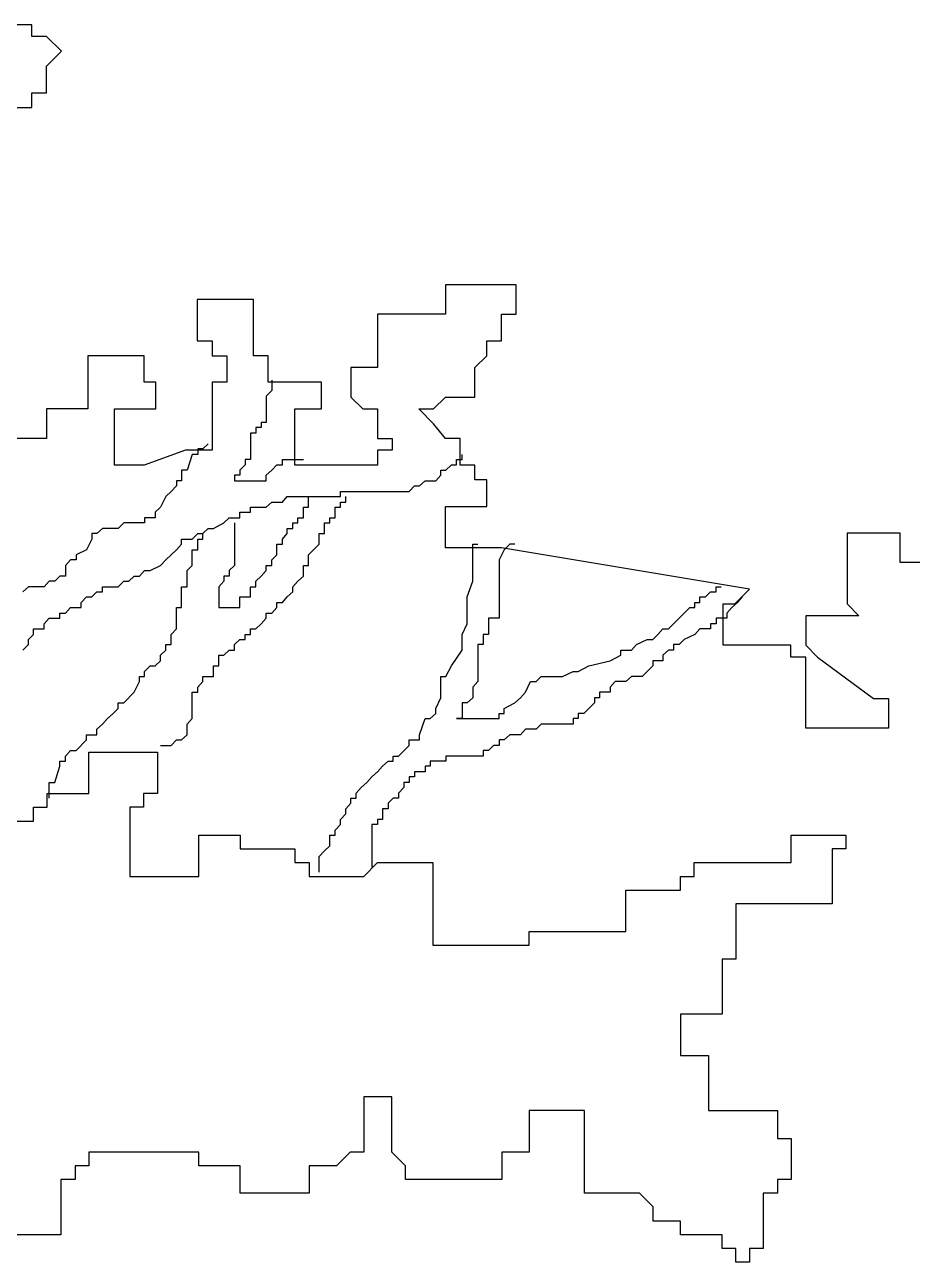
# Model space of a CAD drawing. Header units: millimetres. Extents: x -101 to 3415, y -52 to 1366.
# Drawn here: x 364.39 to 374.71, y 95.76 to 110.16 of the extents above; entities that cross this region are included whole.
import ezdxf

# ---------------------------------------------------------------- set-up
doc = ezdxf.new("R2010")
doc.units = ezdxf.units.MM
doc.layers.add('00_ARQ', color=8, linetype='Continuous')

msp = doc.modelspace()

# ---------------------------------------------------------------- linework, layer by layer
at = {"layer": '00_ARQ', "color": 9}
for points in [[(363.852, 109.197), (364.47, 109.197), (364.47, 109.369), (364.642, 109.369), (364.642, 109.679), (364.814, 109.851), (364.642, 110.023), (364.47, 110.023), (364.47, 110.16), (364.161, 110.16)], [(369.762, 104.074), (369.281, 104.074), (369.281, 104.556), (369.762, 104.556), (369.762, 104.865), (369.624, 104.865), (369.624, 105.037), (369.453, 105.037), (369.453, 105.346), (369.281, 105.346), (369.143, 105.518), (368.972, 105.69), (369.143, 105.69), (369.281, 105.828), (369.624, 105.828), (369.624, 106.172), (369.762, 106.309), (369.762, 106.481), (369.934, 106.481), (369.934, 106.791), (370.106, 106.791), (370.106, 107.134), (369.281, 107.134), (369.281, 106.791), (368.491, 106.791), (368.491, 106.172), (368.181, 106.172), (368.181, 105.828), (368.319, 105.69), (368.491, 105.69), (368.491, 105.346), (368.662, 105.346), (368.662, 105.209), (368.491, 105.209), (368.491, 105.037), (367.528, 105.037), (367.528, 105.69), (367.838, 105.69), (367.838, 106), (367.219, 106), (367.219, 106.309), (367.047, 106.309), (367.047, 106.962), (366.395, 106.962), (366.395, 106.481), (366.566, 106.481), (366.566, 106.309), (366.738, 106.309), (366.738, 106), (366.566, 106), (366.566, 105.209), (366.257, 105.209), (365.776, 105.037), (365.433, 105.037), (365.433, 105.69), (365.914, 105.69), (365.914, 106), (365.776, 106), (365.776, 106.309), (365.123, 106.309), (365.123, 105.69), (364.642, 105.69), (364.642, 105.346), (363.852, 105.346)], [(367.26, 106.023), (367.26, 105.905), (367.195, 105.84), (367.195, 105.533), (367.136, 105.533), (367.136, 105.474), (367.077, 105.474), (367.077, 105.409), (367.012, 105.409), (367.012, 105.102), (366.953, 105.102), (366.953, 105.038), (366.888, 104.979), (366.888, 104.92), (366.829, 104.92), (366.829, 104.855), (367.195, 104.855), (367.195, 104.92), (367.26, 104.979), (367.319, 105.038), (367.384, 105.038), (367.384, 105.102), (367.631, 105.102)], [(366.523, 105.285), (366.458, 105.226), (366.399, 105.226), (366.399, 105.161), (366.334, 105.161), (366.275, 104.979), (366.21, 104.979), (366.21, 104.855), (366.151, 104.855), (366.151, 104.796), (366.092, 104.731), (366.027, 104.672), (365.968, 104.548), (365.903, 104.489), (365.903, 104.424), (365.78, 104.424), (365.78, 104.365), (365.538, 104.365), (365.473, 104.3), (365.29, 104.3), (365.225, 104.241), (365.166, 104.241), (365.166, 104.176), (365.107, 104.052), (364.984, 103.993), (364.984, 103.934), (364.919, 103.934), (364.86, 103.869), (364.86, 103.745), (364.795, 103.745), (364.736, 103.686), (364.671, 103.686), (364.612, 103.621), (364.429, 103.621), (364.364, 103.562)], [(364.364, 102.884), (364.429, 102.949), (364.429, 103.008), (364.488, 103.067), (364.488, 103.132), (364.612, 103.132), (364.612, 103.191), (364.671, 103.256), (364.795, 103.256), (364.795, 103.315), (364.86, 103.315), (364.919, 103.379), (365.043, 103.379), (365.043, 103.438), (365.107, 103.503), (365.166, 103.503), (365.225, 103.562), (365.29, 103.562), (365.29, 103.621), (365.473, 103.621), (365.538, 103.686), (365.597, 103.686), (365.662, 103.745), (365.721, 103.745), (365.78, 103.81), (365.845, 103.81), (365.968, 103.869), (366.027, 103.934), (366.092, 103.993), (366.151, 104.052), (366.21, 104.117), (366.21, 104.176), (366.334, 104.176), (366.399, 104.241), (366.458, 104.241), (366.523, 104.3), (366.582, 104.3), (366.705, 104.365), (366.764, 104.424), (366.888, 104.424), (366.888, 104.489), (367.012, 104.489), (367.012, 104.548), (367.195, 104.548), (367.26, 104.607), (367.384, 104.607), (367.442, 104.672), (368.062, 104.672), (368.062, 104.731), (368.858, 104.731), (368.922, 104.796), (368.981, 104.796), (369.046, 104.855), (369.17, 104.855), (369.229, 104.92), (369.229, 104.979), (369.288, 104.979), (369.353, 105.038), (369.412, 105.038), (369.412, 105.102), (369.477, 105.102), (369.477, 105.161)], [(365.968, 101.775), (366.092, 101.775), (366.151, 101.839), (366.21, 101.839), (366.275, 101.898), (366.275, 102.022), (366.334, 102.087), (366.334, 102.394), (366.399, 102.394), (366.399, 102.453), (366.458, 102.518), (366.458, 102.577), (366.582, 102.577), (366.582, 102.701), (366.646, 102.701), (366.646, 102.825), (366.705, 102.825), (366.764, 102.884), (366.829, 102.884), (366.829, 102.949), (366.888, 103.008), (366.953, 103.008), (366.953, 103.067), (367.012, 103.067), (367.012, 103.132), (367.077, 103.132), (367.136, 103.191), (367.195, 103.256), (367.195, 103.315), (367.26, 103.315), (367.319, 103.379), (367.319, 103.438), (367.384, 103.438), (367.442, 103.503), (367.507, 103.562), (367.507, 103.621), (367.566, 103.686), (367.631, 103.745), (367.631, 103.869), (367.69, 103.869), (367.69, 103.993), (367.814, 104.117), (367.814, 104.241), (367.873, 104.241), (367.873, 104.365), (367.938, 104.365), (367.938, 104.424), (367.997, 104.424), (367.997, 104.548), (368.062, 104.548), (368.062, 104.607), (368.121, 104.607), (368.121, 104.672)], [(366.829, 104.365), (366.829, 103.869), (366.764, 103.81), (366.764, 103.745), (366.705, 103.745), (366.705, 103.686), (366.646, 103.621), (366.646, 103.379), (366.888, 103.379), (366.888, 103.503), (367.012, 103.503), (367.012, 103.621), (367.077, 103.621), (367.077, 103.686), (367.136, 103.745), (367.195, 103.81), (367.195, 103.869), (367.26, 103.869), (367.26, 103.934), (367.319, 103.993), (367.319, 104.117), (367.384, 104.117), (367.384, 104.176), (367.442, 104.241), (367.442, 104.3), (367.507, 104.3), (367.507, 104.365), (367.566, 104.365), (367.566, 104.424), (367.631, 104.424), (367.631, 104.548), (367.69, 104.548), (367.69, 104.672), (367.749, 104.672)], [(375.397, 103.902), (374.572, 103.902), (374.572, 104.246), (373.954, 104.246), (373.954, 103.421), (374.091, 103.283), (373.473, 103.283), (373.473, 102.94), (373.61, 102.802), (374.263, 102.321), (374.435, 102.321), (374.435, 101.977), (373.473, 101.977), (373.473, 102.802), (373.301, 102.802), (373.301, 102.94), (372.511, 102.94), (372.511, 103.421), (372.648, 103.421), (372.82, 103.593), (369.934, 104.074), (369.624, 104.074)], [(364.671, 101.161), (364.671, 101.344), (364.736, 101.344), (364.795, 101.533), (364.795, 101.592), (364.86, 101.592), (364.86, 101.651), (364.919, 101.716), (364.984, 101.716), (365.107, 101.839), (365.107, 101.898), (365.225, 101.898), (365.225, 101.963), (365.29, 102.022), (365.349, 102.087), (365.414, 102.146), (365.473, 102.205), (365.473, 102.27), (365.538, 102.27), (365.662, 102.394), (365.721, 102.518), (365.721, 102.577), (365.78, 102.577), (365.78, 102.636), (365.845, 102.701), (365.903, 102.701), (365.968, 102.76), (365.968, 102.825), (366.027, 102.884), (366.027, 102.949), (366.092, 102.949), (366.092, 103.067), (366.151, 103.132), (366.151, 103.379), (366.21, 103.379), (366.21, 103.621), (366.275, 103.621), (366.275, 103.81), (366.334, 103.869), (366.334, 104.052), (366.399, 104.052), (366.399, 104.176), (366.458, 104.176), (366.458, 104.241)], [(367.814, 100.299), (367.814, 100.482), (367.873, 100.547), (367.938, 100.606), (367.938, 100.73), (367.997, 100.73), (367.997, 100.789), (368.062, 100.854), (368.062, 100.913), (368.121, 100.978), (368.121, 101.037), (368.18, 101.102), (368.18, 101.161), (368.244, 101.161), (368.244, 101.22), (368.303, 101.285), (368.368, 101.344), (368.427, 101.409), (368.492, 101.468), (368.551, 101.533), (368.616, 101.592), (368.675, 101.592), (368.675, 101.651), (368.734, 101.651), (368.858, 101.775), (368.858, 101.839), (368.981, 101.839), (368.981, 101.898), (369.046, 102.087), (369.105, 102.087), (369.17, 102.146), (369.17, 102.205), (369.229, 102.329), (369.229, 102.577), (369.288, 102.577), (369.353, 102.701), (369.477, 102.884), (369.477, 103.067), (369.536, 103.191), (369.536, 103.503), (369.601, 103.686), (369.601, 104.117), (369.66, 104.117)], [(370.09, 104.117), (370.031, 104.117), (369.966, 104.052), (369.907, 103.934), (369.907, 103.256), (369.783, 103.256), (369.783, 103.067), (369.719, 103.067), (369.719, 102.949), (369.66, 102.949), (369.66, 102.518), (369.601, 102.453), (369.601, 102.329), (369.536, 102.27), (369.477, 102.27), (369.477, 102.087), (369.412, 102.087), (369.907, 102.087), (369.907, 102.146), (369.966, 102.146), (369.966, 102.205), (370.09, 102.27), (370.155, 102.329), (370.214, 102.394), (370.273, 102.518), (370.338, 102.518), (370.397, 102.577), (370.644, 102.577), (370.768, 102.636), (370.827, 102.636), (370.951, 102.701), (371.199, 102.76), (371.322, 102.825), (371.322, 102.884), (371.446, 102.884), (371.505, 102.949), (371.629, 103.008), (371.694, 103.008), (371.753, 103.067), (371.812, 103.132), (371.877, 103.132), (372.124, 103.379), (372.183, 103.379), (372.183, 103.438), (372.242, 103.438), (372.242, 103.503), (372.307, 103.503), (372.366, 103.562), (372.431, 103.562), (372.431, 103.621), (372.49, 103.621)], [(372.738, 103.503), (372.679, 103.438), (372.614, 103.379), (372.555, 103.315), (372.555, 103.256), (372.431, 103.256), (372.431, 103.191), (372.366, 103.191), (372.366, 103.132), (372.242, 103.132), (372.183, 103.067), (372.059, 103.008), (372, 102.949), (371.936, 102.949), (371.936, 102.884), (371.877, 102.884), (371.812, 102.825), (371.812, 102.76), (371.694, 102.76), (371.694, 102.701), (371.57, 102.577), (371.446, 102.577), (371.381, 102.518), (371.258, 102.518), (371.199, 102.453), (371.199, 102.394), (371.075, 102.394), (371.075, 102.329), (371.016, 102.329), (371.016, 102.27), (370.892, 102.146), (370.827, 102.146), (370.827, 102.087), (370.768, 102.087), (370.768, 102.022), (370.397, 102.022), (370.338, 101.963), (370.214, 101.963), (370.155, 101.898), (370.031, 101.898), (369.966, 101.839), (369.907, 101.839), (369.907, 101.775), (369.842, 101.775), (369.783, 101.716), (369.719, 101.716), (369.719, 101.651), (369.288, 101.651), (369.288, 101.592), (369.105, 101.592), (369.105, 101.533), (369.046, 101.533), (369.046, 101.468), (368.922, 101.468), (368.922, 101.409), (368.858, 101.409), (368.858, 101.344), (368.799, 101.344), (368.799, 101.285), (368.734, 101.22), (368.734, 101.161), (368.675, 101.161), (368.616, 101.102), (368.616, 101.037), (368.551, 101.037), (368.551, 100.913), (368.492, 100.913), (368.492, 100.854), (368.427, 100.854), (368.427, 100.358)], [(364.17, 100.895), (364.488, 100.895), (364.488, 101.055), (364.648, 101.055), (364.648, 101.214), (365.131, 101.214), (365.131, 101.698), (365.933, 101.698), (365.933, 101.214), (365.768, 101.214), (365.768, 101.055), (365.609, 101.055), (365.609, 100.252), (366.411, 100.252), (366.411, 100.73), (366.894, 100.73), (366.894, 100.571), (367.531, 100.571), (367.531, 100.412), (367.696, 100.412), (367.696, 100.252), (368.333, 100.252), (368.492, 100.412), (369.135, 100.412), (369.135, 99.45), (370.255, 99.45), (370.255, 99.609), (371.381, 99.609), (371.381, 100.093), (372.018, 100.093), (372.018, 100.252), (372.177, 100.252), (372.177, 100.412), (373.304, 100.412), (373.304, 100.73), (373.94, 100.73), (373.94, 100.571), (373.781, 100.571), (373.781, 99.934), (372.661, 99.934), (372.661, 99.29), (372.502, 99.29), (372.502, 98.647), (372.018, 98.647), (372.018, 98.169), (372.342, 98.169), (372.342, 97.526), (373.144, 97.526), (373.144, 97.202), (373.304, 97.202), (373.304, 96.724), (373.144, 96.724), (373.144, 96.564), (372.979, 96.564), (372.979, 95.921), (372.82, 95.921), (372.82, 95.762), (372.661, 95.762), (372.661, 95.921), (372.502, 95.921), (372.502, 96.081), (372.018, 96.081), (372.018, 96.24), (371.7, 96.24), (371.7, 96.405), (371.541, 96.564), (370.898, 96.564), (370.898, 97.526), (370.255, 97.526), (370.255, 97.042), (369.937, 97.042), (369.937, 96.724), (368.816, 96.724), (368.816, 96.883), (368.657, 97.042), (368.657, 97.686), (368.333, 97.686), (368.333, 97.042), (368.174, 97.042), (368.014, 96.883), (367.696, 96.883), (367.696, 96.564), (366.894, 96.564), (366.894, 96.883), (366.411, 96.883), (366.411, 97.042), (365.131, 97.042), (365.131, 96.883), (364.972, 96.883), (364.972, 96.724), (364.807, 96.724), (364.807, 96.081), (364.17, 96.081)]]:
    msp.add_lwpolyline(points, dxfattribs=at)

doc.saveas('drawing.dxf')
